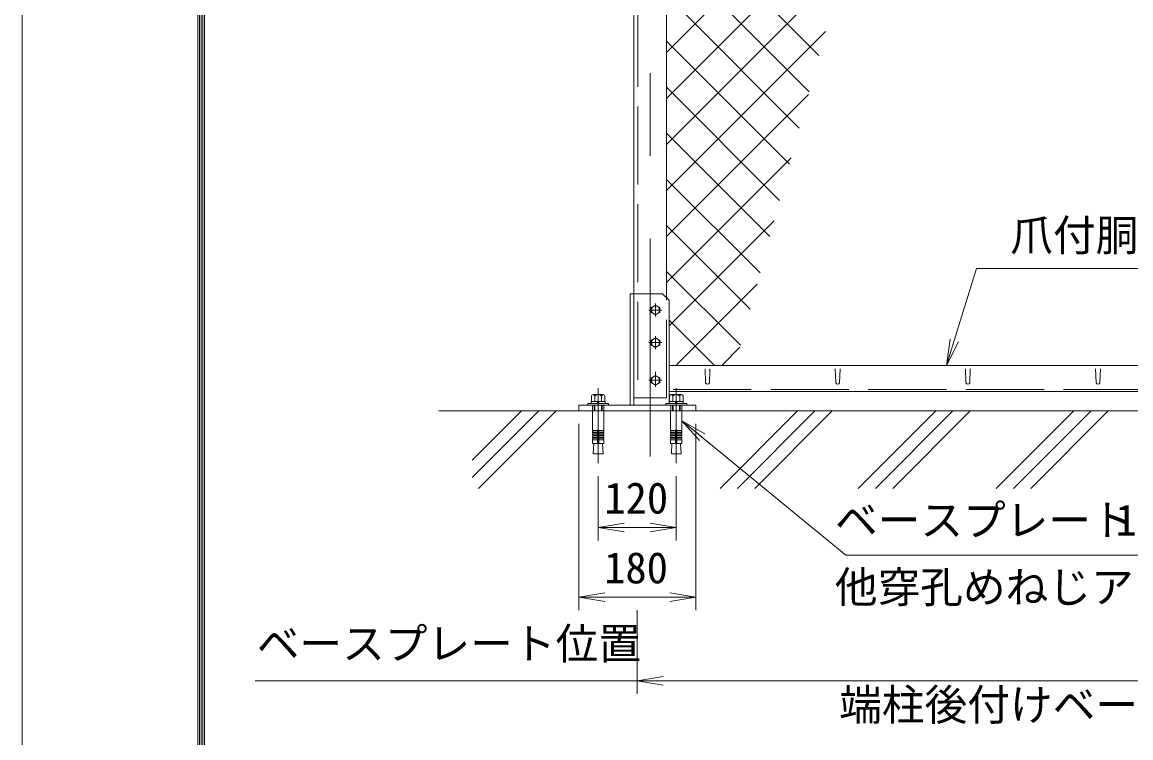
# Model space of a CAD drawing. Units: millimetres, scale not verified. Extents: x -4200 to 4200, y -2970 to 2970.
# Drawn here: x -4200 to -2497, y -316 to 784 of the extents above; entities that cross this region are included whole.
import ezdxf
from ezdxf.enums import TextEntityAlignment as Align

# ---------------------------------------------------------------- set-up
doc = ezdxf.new("R2010")
doc.units = ezdxf.units.MM
doc.header["$LTSCALE"] = 20
doc.linetypes.add('DASHED', pattern=[7.5, 6, -1.5])
doc.linetypes.add('USER1', pattern=[50.8, 31.75, -6.35, 6.35, -6.35])
for name, color, linetype, lineweight in [('0-0_D-TTL', 7, 'Continuous', 9), ('0-1_D-STR1', 1, 'Continuous', 18), ('0-2_D-STR2', 7, 'Continuous', 9), ('0-3_D-BMK', 2, 'USER1', 13), ('0-4_D-STR-DIM', 7, 'Continuous', 9), ('0-5_D-STR3', 3, 'Continuous', 13), ('0-6_D-STR-TXT', 7, 'Continuous', 9), ('0-7_0', 7, 'Continuous', 9), ('0-9_D-BGD', 7, 'Continuous', 9), ('0-A_D-DCR-HCH', 7, 'Continuous', 9)]:
    doc.layers.add(name, color=color, linetype=linetype, lineweight=lineweight)
doc.styles.add('ＭＳ ゴシック', font='')
doc.styles.get('ＭＳ ゴシック').set_extended_font_data('MS Gothic')

# ---------------------------------------------------------------- blocks, each defined once
blk = doc.blocks.new('_Open')
at = {"layer": '0-7_0'}
blk.add_line((-20, 3.33), (0, 0), dxfattribs=at)
blk.add_lwpolyline([(-20, -3.33), (0, 0), (-20, 0)], dxfattribs=at)

msp = doc.modelspace()

# ---------------------------------------------------------------- linework, layer by layer
at = {"layer": '0-0_D-TTL', "color": 2, "lineweight": 18}
msp.add_lwpolyline([(-4200, 2970), (4200, 2970), (4200, -2970), (-4200, -2970)], close=True, dxfattribs=at)
at = {"layer": '0-0_D-TTL'}
for points in [[(-3930, 2750), (3930, 2750), (3930, -2750), (-3930, -2750)], [(-3927.5, 2747.5), (3927.5, 2747.5), (3927.5, -2747.5), (-3927.5, -2747.5)], [(-3925, 2745), (3925, 2745), (3925, -2745), (-3925, -2745)], [(-3922.5, 2742.5), (3922.5, 2742.5), (3922.5, -2742.5), (-3922.5, -2742.5)], [(-3920, 2740), (3920, 2740), (3920, -2740), (-3920, -2740)]]:
    msp.add_lwpolyline(points, close=True, dxfattribs=at)
at = {"layer": '0-1_D-STR1'}
for p, q in [((-3259.97, 2454.29), (-3259.97, 206.45)), ((-3209.97, 360.45), (-3209.97, 2454.29)), ((-3205.97, 256.45), (-1279.97, 256.45)), ((-3149.97, 229.58), (-3150.72, 251.08)), ((-3143.97, 229.58), (-3143.22, 251.08)), ((-2949.97, 229.58), (-2950.72, 251.08)), ((-2943.97, 229.58), (-2943.22, 251.08)), ((-2749.97, 229.58), (-2750.72, 251.08)), ((-2743.97, 229.58), (-2743.22, 251.08)), ((-2549.97, 229.58), (-2550.72, 251.08)), ((-2543.97, 229.58), (-2543.22, 251.08)), ((-1279.97, 216.45), (-3205.97, 216.45))]:
    msp.add_line(p, q, dxfattribs=at)
at = {"layer": '0-1_D-STR1', "linetype": 'DASHED'}
for p, q in [((-3253.97, 2454.29), (-3253.97, 206.45)), ((-3209.97, 206.45), (-3209.97, 360.45)), ((-3259.97, 206.45), (-3209.97, 206.45)), ((-1279.97, 219.45), (-3205.97, 219.45))]:
    msp.add_line(p, q, dxfattribs=at)
at = {"layer": '0-1_D-STR1'}
for centre in [(-3146.97, 230.83), (-2946.97, 230.83), (-2746.97, 230.83), (-2546.97, 230.83)]:
    msp.add_arc(centre, 3.25, 202.61986, 337.38014, dxfattribs=at)
at = {"layer": '0-2_D-STR2'}
for p, q in [((-3209.97, 737.37), (-3147.64, 799.7)), ((-3209.97, 666.66), (-3076.93, 799.7)), ((-3209.97, 595.95), (-3006.22, 799.7)), ((-3005.99, 621.11), (-3184.59, 799.7)), ((-2990.92, 676.74), (-3113.88, 799.7)), ((-2975.84, 732.37), (-3043.17, 799.7)), ((-3209.97, 525.24), (-2965.8, 769.42)), ((-3021.07, 565.48), (-3209.97, 754.38)), ((-3036.15, 509.84), (-3209.97, 683.67)), ((-3209.97, 454.53), (-2992.09, 672.42)), ((-3051.23, 454.21), (-3209.97, 612.96)), ((-3209.97, 383.82), (-3018.38, 575.42)), ((-3066.3, 398.58), (-3209.97, 542.25)), ((-3205.97, 317.11), (-3044.67, 478.42)), ((-3081.38, 342.94), (-3209.97, 471.54)), ((-3096.46, 287.31), (-3209.97, 400.83)), ((-3195.92, 256.45), (-3070.96, 381.42)), ((-3136.31, 256.45), (-3205.97, 326.11)), ((-3125.21, 256.45), (-3097.24, 284.42))]:
    msp.add_line(p, q, dxfattribs=at)
at = {"layer": '0-3_D-BMK'}
for p, q in [((-3234.97, 2483.17), (-3234.97, 116.45)), ((-3216.97, 341.45), (-3236.97, 341.45)), ((-3226.97, 351.45), (-3226.97, 331.45)), ((-3216.97, 291.45), (-3236.97, 291.45)), ((-3226.97, 301.45), (-3226.97, 281.45)), ((-3226.97, 246.45), (-3226.97, 226.45)), ((-3226.97, 243.45), (-3226.97, 223.45)), ((-3216.97, 233.45), (-3236.97, 233.45)), ((-3314.97, 221.36), (-3314.97, 106.36)), ((-3194.97, 221.36), (-3194.97, 106.36))]:
    msp.add_line(p, q, dxfattribs=at)
at = {"layer": '0-4_D-STR-DIM'}
for p, q in [((-3344.97, 166.45), (-3344.97, -119.69)), ((-3164.97, 166.45), (-3164.97, -119.69)), ((-3314.97, 86.36), (-3314.97, -12.51)), ((-3194.97, 86.36), (-3194.97, -12.51)), ((-3274.97, 7.49), (-3234.97, 7.49)), ((-3304.97, -99.69), (-3204.97, -99.69)), ((-3254.97, -119.69), (-3254.97, -248.19)), ((-3841.92, -228.19), (-3254.97, -228.19)), ((-3214.97, -228.19), (-1274.97, -228.19))]:
    msp.add_line(p, q, dxfattribs=at)
msp.add_lwpolyline([(-2242.69, -35.15), (-2934.47, -35.15), (-3184.77, 170.17)], dxfattribs=at)
at = {"layer": '0-5_D-STR3'}
for p, q in [((-3265.97, 195.45), (-3265.97, 366.45)), ((-3259.97, 195.45), (-3259.97, 366.45)), ((-3205.97, 197.75), (-3205.97, 356.45)), ((-3306.32, 186.45), (-3323.62, 186.45)), ((-3203.62, 186.45), (-3186.32, 186.45))]:
    msp.add_line(p, q, dxfattribs=at)
at = {"layer": '0-5_D-STR3', "lineweight": 18}
for p, q in [((-3325.37, 200.75), (-3325.37, 209.05)), ((-3322.77, 211.55), (-3307.18, 211.55)), ((-3308.97, 211.55), (-3320.97, 211.55)), ((-3320.17, 200.75), (-3320.17, 209.05)), ((-3309.78, 200.75), (-3309.78, 209.05)), ((-3304.58, 209.05), (-3304.58, 200.75)), ((-3205.37, 209.05), (-3205.37, 200.75)), ((-3187.18, 211.55), (-3202.77, 211.55)), ((-3200.97, 211.55), (-3188.97, 211.55)), ((-3200.17, 200.75), (-3200.17, 209.05)), ((-3189.78, 200.75), (-3189.78, 209.05)), ((-3184.58, 200.75), (-3184.58, 209.05)), ((-3330.97, 195.45), (-3330.97, 197.75)), ((-3330.97, 197.75), (-3298.97, 197.75)), ((-3298.97, 195.45), (-3330.97, 195.45)), ((-3325.72, 200.75), (-3304.22, 200.75)), ((-3325.72, 197.75), (-3325.72, 200.75)), ((-3304.22, 197.75), (-3325.72, 197.75)), ((-3304.58, 200.75), (-3325.37, 200.75)), ((-3320.98, 186.45), (-3320.98, 195.45)), ((-3319.9, 186.45), (-3319.9, 195.45)), ((-3316.47, 197.75), (-3315.67, 200.75)), ((-3313.47, 200.75), (-3314.28, 197.75)), ((-3310.06, 186.45), (-3310.06, 195.45)), ((-3308.98, 195.45), (-3308.98, 186.45)), ((-3304.22, 200.75), (-3304.22, 197.75)), ((-3298.97, 197.75), (-3298.97, 195.45)), ((-3210.97, 197.75), (-3210.97, 195.45)), ((-3178.97, 197.75), (-3210.97, 197.75)), ((-3210.97, 195.45), (-3178.97, 195.45)), ((-3184.22, 200.75), (-3205.72, 200.75)), ((-3205.72, 200.75), (-3205.72, 197.75)), ((-3205.72, 197.75), (-3184.22, 197.75)), ((-3205.37, 200.75), (-3184.58, 200.75)), ((-3200.97, 195.45), (-3200.97, 186.45)), ((-3199.89, 186.45), (-3199.89, 195.45)), ((-3196.47, 200.75), (-3195.67, 197.75)), ((-3193.47, 197.75), (-3194.28, 200.75)), ((-3190.05, 186.45), (-3190.05, 195.45)), ((-3188.97, 186.45), (-3188.97, 195.45)), ((-3184.22, 197.75), (-3184.22, 200.75)), ((-3178.97, 195.45), (-3178.97, 197.75)), ((-3323.62, 186.45), (-3323.62, 156.42)), ((-3306.32, 186.45), (-3306.32, 156.42)), ((-3203.62, 186.45), (-3203.62, 156.42)), ((-3186.32, 186.45), (-3186.32, 156.42)), ((-3315.97, 156.42), (-3323.62, 156.42)), ((-3323.62, 153.92), (-3323.19, 156.38)), ((-3323.62, 153.92), (-3315.97, 153.92)), ((-3323.62, 153.92), (-3323.62, 152.42)), ((-3315.97, 156.42), (-3315.97, 136.45)), ((-3313.97, 156.42), (-3313.97, 136.45)), ((-3313.97, 156.42), (-3306.32, 156.42)), ((-3306.32, 153.92), (-3313.97, 153.92)), ((-3306.32, 153.92), (-3306.76, 156.38)), ((-3306.32, 153.92), (-3306.32, 152.42)), ((-3195.97, 156.42), (-3203.62, 156.42)), ((-3203.62, 153.92), (-3203.19, 156.38)), ((-3203.62, 153.92), (-3195.97, 153.92)), ((-3203.62, 153.92), (-3203.62, 152.42)), ((-3195.97, 156.42), (-3195.97, 136.45)), ((-3193.97, 156.42), (-3186.32, 156.42)), ((-3193.97, 156.42), (-3193.97, 136.45)), ((-3186.32, 153.92), (-3193.97, 153.92)), ((-3186.32, 153.92), (-3186.76, 156.38)), ((-3186.32, 153.92), (-3186.32, 152.42)), ((-3323.62, 152.42), (-3315.97, 152.42)), ((-3323.62, 149.92), (-3323.19, 152.38)), ((-3323.62, 149.92), (-3315.97, 149.92)), ((-3323.62, 149.92), (-3323.62, 148.42)), ((-3323.62, 148.42), (-3315.97, 148.42)), ((-3323.62, 145.92), (-3323.19, 148.38)), ((-3323.62, 145.92), (-3315.97, 145.92)), ((-3323.62, 145.92), (-3323.62, 144.42)), ((-3323.62, 144.42), (-3315.97, 144.42)), ((-3323.62, 141.95), (-3323.19, 144.42)), ((-3323.62, 141.95), (-3315.97, 141.95)), ((-3323.62, 141.95), (-3323.62, 136.45)), ((-3306.32, 136.45), (-3323.62, 136.45)), ((-3321.64, 136.45), (-3322.55, 120.35)), ((-3306.32, 152.42), (-3313.97, 152.42)), ((-3306.32, 149.92), (-3313.97, 149.92)), ((-3306.32, 148.42), (-3313.97, 148.42)), ((-3306.32, 145.92), (-3313.97, 145.92)), ((-3306.32, 144.42), (-3313.97, 144.42)), ((-3306.32, 141.95), (-3313.97, 141.95)), ((-3308.31, 136.45), (-3307.4, 120.35)), ((-3306.32, 149.92), (-3306.76, 152.38)), ((-3306.32, 145.92), (-3306.76, 148.38)), ((-3306.32, 141.95), (-3306.76, 144.42)), ((-3306.32, 149.92), (-3306.32, 148.42)), ((-3306.32, 145.92), (-3306.32, 144.42)), ((-3306.32, 141.95), (-3306.32, 136.45)), ((-3203.62, 152.42), (-3195.97, 152.42)), ((-3203.62, 149.92), (-3203.19, 152.38)), ((-3203.62, 149.92), (-3195.97, 149.92)), ((-3203.62, 149.92), (-3203.62, 148.42)), ((-3203.62, 148.42), (-3195.97, 148.42)), ((-3203.62, 145.92), (-3203.19, 148.38)), ((-3203.62, 145.92), (-3195.97, 145.92)), ((-3203.62, 145.92), (-3203.62, 144.42)), ((-3203.62, 141.95), (-3203.19, 144.42)), ((-3203.62, 144.42), (-3195.97, 144.42)), ((-3203.62, 141.95), (-3195.97, 141.95)), ((-3203.62, 141.95), (-3203.62, 136.45)), ((-3203.62, 136.45), (-3186.32, 136.45)), ((-3201.64, 136.45), (-3202.55, 120.35)), ((-3186.32, 152.42), (-3193.97, 152.42)), ((-3186.32, 149.92), (-3193.97, 149.92)), ((-3186.32, 148.42), (-3193.97, 148.42)), ((-3186.32, 145.92), (-3193.97, 145.92)), ((-3186.32, 144.42), (-3193.97, 144.42)), ((-3186.32, 141.95), (-3193.97, 141.95)), ((-3188.31, 136.45), (-3187.4, 120.35)), ((-3186.32, 149.92), (-3186.76, 152.38)), ((-3186.32, 145.92), (-3186.76, 148.38)), ((-3186.32, 141.95), (-3186.76, 144.42)), ((-3186.32, 149.92), (-3186.32, 148.42)), ((-3186.32, 145.92), (-3186.32, 144.42)), ((-3186.32, 141.95), (-3186.32, 136.45)), ((-3322.55, 120.35), (-3307.4, 120.35)), ((-3187.4, 120.35), (-3202.55, 120.35))]:
    msp.add_line(p, q, dxfattribs=at)
at = {"layer": '0-5_D-STR3', "linetype": 'DASHED'}
for p, q in [((-3323.47, 186.45), (-3323.47, 195.45)), ((-3306.46, 186.45), (-3306.46, 195.45)), ((-3203.49, 186.45), (-3203.49, 195.45)), ((-3186.47, 186.45), (-3186.47, 195.45))]:
    msp.add_line(p, q, dxfattribs=at)
at = {"layer": '0-5_D-STR3'}
msp.add_lwpolyline([(-3265.97, 366.45), (-3215.97, 366.45), (-3205.97, 356.45)], dxfattribs=at)
for points in [[(-3220.47, 345.21), (-3226.97, 348.96), (-3233.47, 345.21), (-3233.47, 337.7), (-3226.97, 333.95), (-3220.47, 337.7)], [(-3220.47, 295.21), (-3226.97, 298.96), (-3233.47, 295.21), (-3233.47, 287.7), (-3226.97, 283.95), (-3220.47, 287.7)], [(-3220.47, 237.21), (-3226.97, 240.96), (-3233.47, 237.21), (-3233.47, 229.7), (-3226.97, 225.95), (-3220.47, 229.7)], [(-3344.97, 186.45), (-3164.97, 186.45), (-3164.97, 195.45), (-3344.97, 195.45)]]:
    msp.add_lwpolyline(points, close=True, dxfattribs=at)
for centre in [(-3226.97, 341.45), (-3226.97, 291.45), (-3226.97, 233.45)]:
    msp.add_circle(centre, 6.25, dxfattribs=at)
at = {"layer": '0-5_D-STR3', "lineweight": 18}
for centre, radius, start, end in [((-3322.77, 208.95), 2.6, 2.20423, 177.79577), ((-3314.97, 204.9), 6.65, 38.61324, 141.38676), ((-3307.18, 208.95), 2.6, 2.20423, 177.79577), ((-3202.77, 208.95), 2.6, 2.20423, 177.79577), ((-3194.97, 204.9), 6.65, 38.61324, 141.38676), ((-3187.18, 208.95), 2.6, 2.20423, 177.79577), ((-3314.97, 156.42), 1, 0, 180), ((-3194.97, 156.42), 1, 0, 180)]:
    msp.add_arc(centre, radius, start, end, dxfattribs=at)
at = {"layer": '0-6_D-STR-TXT'}
msp.add_lwpolyline([(-2035.85, 405.32), (-2733.73, 405.32), (-2779.09, 258.36)], dxfattribs=at)
at = {"layer": '0-9_D-BGD'}
msp.add_line((-3559.97, 186.45), (-734.97, 186.45), dxfattribs=at)
at = {"layer": '0-A_D-DCR-HCH'}
for p, q in [((-3508.49, 84.22), (-3406.25, 186.45)), ((-3508.49, 110.74), (-3432.77, 186.45)), ((-3498.8, 67.39), (-3379.74, 186.45)), ((-3127.57, 67.39), (-3008.51, 186.45)), ((-3101.05, 67.39), (-2981.99, 186.45)), ((-3074.54, 67.39), (-2955.47, 186.45)), ((-2915.44, 67.39), (-2796.37, 186.45)), ((-2888.92, 67.39), (-2769.86, 186.45)), ((-2862.4, 67.39), (-2743.34, 186.45)), ((-2703.3, 67.39), (-2584.24, 186.45)), ((-2676.79, 67.39), (-2557.73, 186.45)), ((-2650.27, 67.39), (-2531.21, 186.45))]:
    msp.add_line(p, q, dxfattribs=at)

# ---------------------------------------------------------------- block references
at = {"layer": '0-4_D-STR-DIM', "xscale": 2, "yscale": 2}
for p, rotation in [((-3186.32, 171.43), 140.86198), ((-3314.97, 7.49), 180), ((-3344.97, -99.69), 180), ((-3254.97, -228.19), 180)]:
    msp.add_blockref('_Open', p, dxfattribs=dict(at, rotation=rotation))
for p in [(-3194.97, 7.49), (-3164.97, -99.69)]:
    msp.add_blockref('_Open', p, dxfattribs=at)
at = {"layer": '0-6_D-STR-TXT', "xscale": 2, "yscale": 2, "rotation": 252.84683}
msp.add_blockref('_Open', (-2779.68, 256.45), dxfattribs=at)

# ---------------------------------------------------------------- texts
at = {"layer": '0-4_D-STR-DIM', "style": 'ＭＳ ゴシック'}
for s, p in [('120', (-3305.62, 14.24)), ('180', (-3305.9, -92.94))]:
    msp.add_text(s, height=48.09, dxfattribs=at).set_placement(p, align=Align.BOTTOM_LEFT)
at = {"layer": '0-6_D-STR-TXT', "style": 'ＭＳ ゴシック'}
for s, p in [('爪付胴縁 R付L40x40x3', (-2681.79, 417.91)), ('ベースプレート', (-2951.16, -19.75)), (' 180x180x9', (-2552.99, -19.75)), ('他穿孔めねじアンカーM12', (-2951.4, -122.76)), ('ベースプレート位置', (-3839.6, -209.49)), ('端柱後付けベースプレートの場合は柱間隔+20mm', (-2944.72, -303.46))]:
    msp.add_text(s, height=48.09, dxfattribs=at).set_placement(p, align=Align.BOTTOM_LEFT)

doc.saveas('drawing.dxf')
